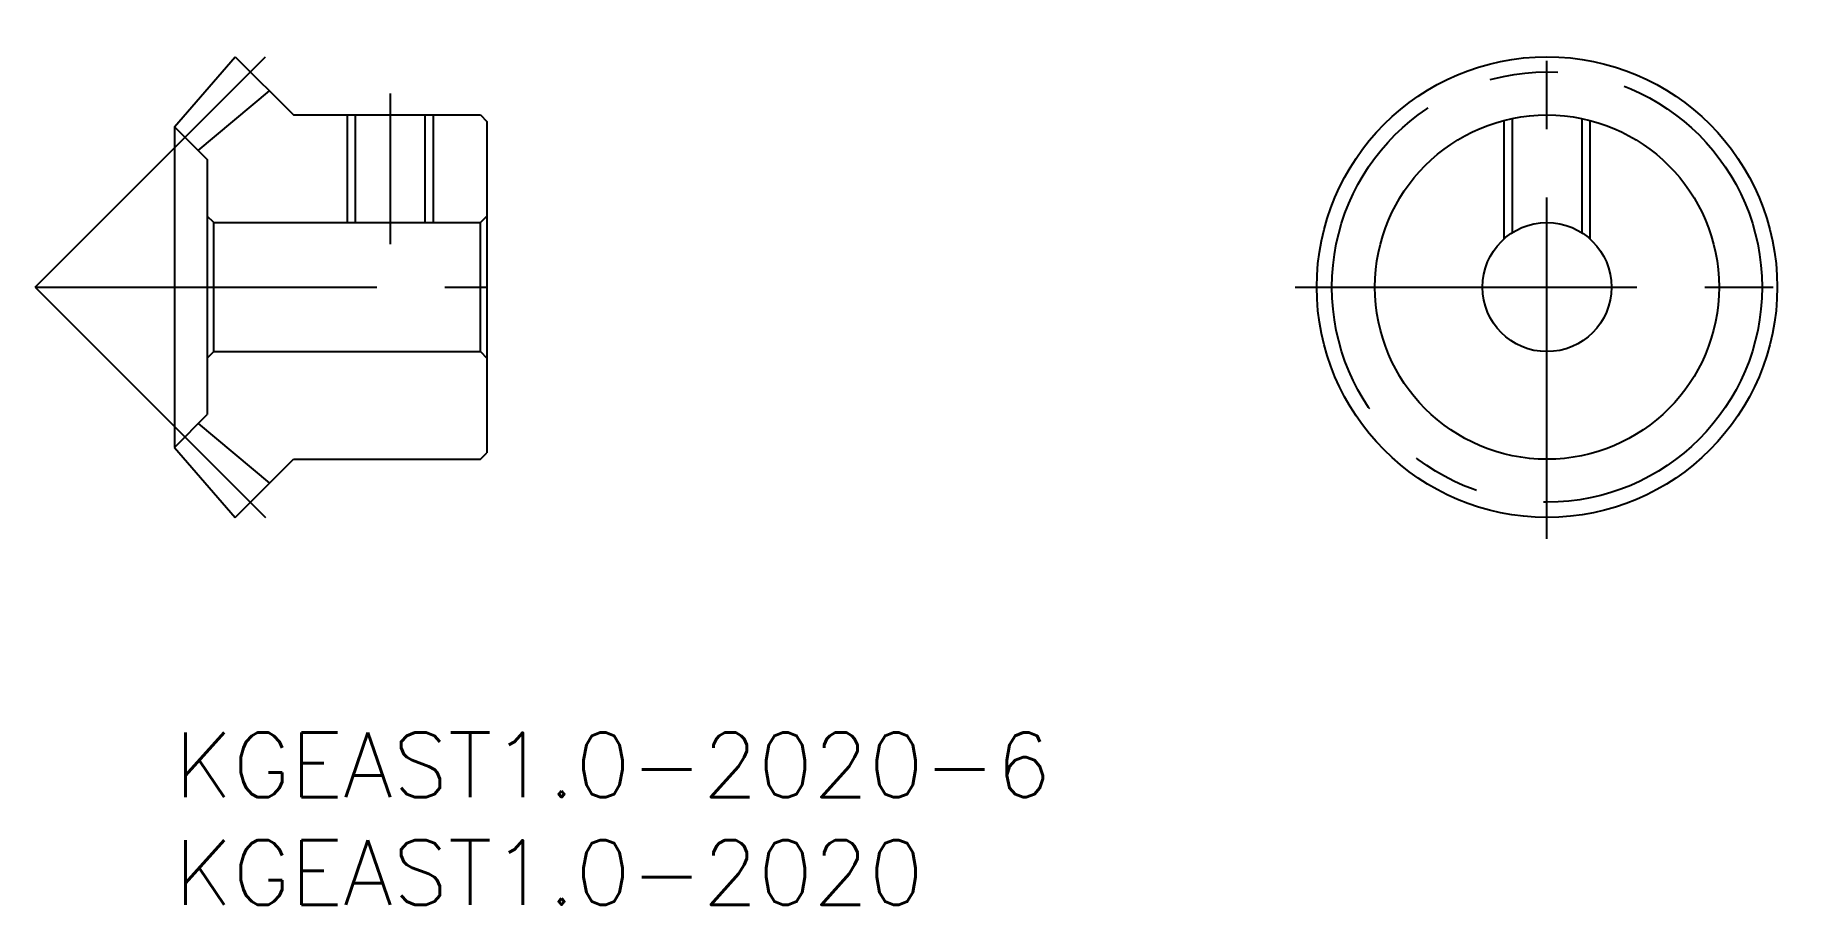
# Model space of a CAD drawing. Extents: x -6.5 to 75.5, y -8 to 32.4.
import ezdxf

# ---------------------------------------------------------------- set-up
doc = ezdxf.new("R2010")
doc.units = 0
doc.header["$LTSCALE"] = 0.5
doc.linetypes.add('CENTER', pattern=[50.8, 31.75, -6.35, 6.35, -6.35])
doc.linetypes.add('DASHED', pattern=[19.05, 12.7, -6.35])
for name, color, linetype in [('MSM_CENTER', 1, 'CENTER'), ('MSM_CONTINUOUS', 7, 'CONTINUOUS'), ('MSM_DASHED', 4, 'DASHED'), ('MSM_NARROW', 5, 'CONTINUOUS'), ('MSM_PART_NUMBER', 7, 'CONTINUOUS')]:
    doc.layers.add(name, color=color, linetype=linetype)
doc.styles.get("Standard").update_dxf_attribs({"font": 'txt.shx', "height": 1, "bigfont": 'bigfont.shx'})

# ---------------------------------------------------------------- blocks, each defined once
blk = doc.blocks.new('*U24')
at = {"layer": 'MSM_PART_NUMBER'}
blk.add_text('KGEAST1.0-2020-6', height=3, dxfattribs=at).set_placement((0, -3))
blk = doc.blocks.new('*U25')
at = {"layer": 'MSM_PART_NUMBER'}
blk.add_text('KGEAST1.0-2020', height=3, dxfattribs=at).set_placement((0, -8))

msp = doc.modelspace()

# ---------------------------------------------------------------- linework, layer by layer
at = {"layer": 'MSM_CENTER'}
for p, q in [((63.821, 9), (63.821, 32.41)), ((-6.47, 20.705), (4.237, 31.412)), ((10.03, 29.705), (10.03, 22.705)), ((-6.47, 20.705), (14.53, 20.705)), ((-6.47, 20.705), (4.237, 9.998)), ((52.116, 20.705), (75.526, 20.705))]:
    msp.add_line(p, q, dxfattribs=at)
msp.add_circle((63.821, 20.705), 10, dxfattribs=at)
at = {"layer": 'MSM_CONTINUOUS'}
for p, q in [((0, 28.162), (2.818, 31.41)), ((2.818, 31.41), (2.822, 31.41)), ((2.822, 31.41), (5.53, 28.705)), ((1.105, 27.049), (4.414, 29.821)), ((5.53, 28.705), (14.23, 28.705)), ((8.409, 28.705), (8.409, 23.705)), ((11.651, 28.705), (11.651, 23.705)), ((14.23, 28.705), (14.53, 28.405)), ((0, 28.162), (1.53, 26.632)), ((0, 28.162), (0, 13.248)), ((14.53, 28.405), (14.53, 13.005)), ((1.53, 26.632), (1.53, 14.778)), ((1.83, 23.705), (1.53, 24.005)), ((14.23, 23.705), (14.53, 24.005)), ((1.83, 17.705), (1.83, 23.705)), ((1.83, 23.705), (14.23, 23.705)), ((14.23, 17.705), (14.23, 23.705)), ((1.83, 17.705), (1.53, 17.405)), ((1.83, 17.705), (14.23, 17.705)), ((14.23, 17.705), (14.53, 17.405)), ((0, 13.248), (1.53, 14.778)), ((1.105, 14.361), (4.414, 11.589)), ((0, 13.248), (2.818, 10)), ((2.822, 10), (5.53, 12.705)), ((5.53, 12.705), (14.23, 12.705)), ((14.23, 12.705), (14.53, 13.005)), ((2.818, 10), (2.822, 10))]:
    msp.add_line(p, q, dxfattribs=at)
for radius in [10.705, 8, 3]:
    msp.add_circle((63.821, 20.705), radius, dxfattribs=at)
at = {"layer": 'MSM_DASHED'}
for p, q in [((61.821, 28.451), (61.821, 22.941)), ((62.2, 28.539), (62.2, 23.229)), ((65.442, 28.539), (65.442, 23.229)), ((65.821, 28.451), (65.821, 22.941))]:
    msp.add_line(p, q, dxfattribs=at)
at = {"layer": 'MSM_NARROW'}
for p, q in [((8.03, 28.705), (8.03, 23.705)), ((12.03, 28.705), (12.03, 23.705))]:
    msp.add_line(p, q, dxfattribs=at)

# ---------------------------------------------------------------- block references
at = {"layer": 'MSM_CONTINUOUS'}
for name in ['*U24', '*U25']:
    msp.add_blockref(name, (0, 0), dxfattribs=at)

doc.saveas('drawing.dxf')
